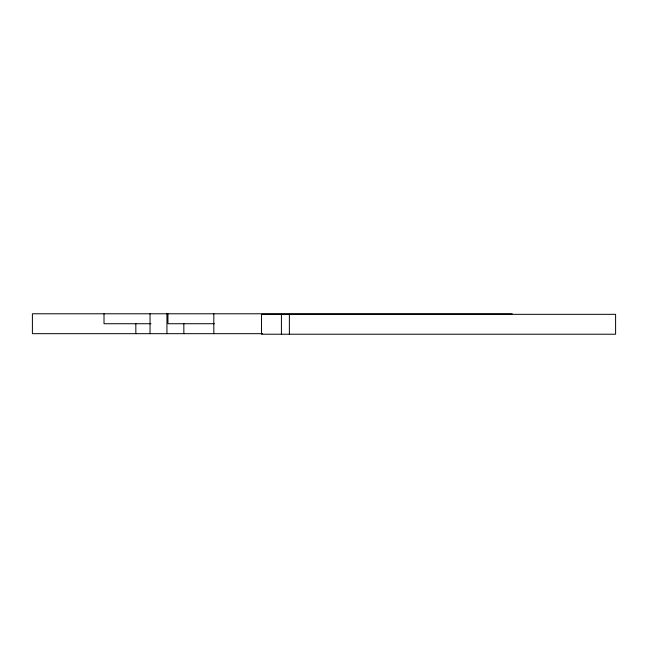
<?xml version="1.0" encoding="UTF-8"?>
<svg xmlns="http://www.w3.org/2000/svg" width="648" height="648" viewBox="0 0 648 648"><rect width="100%" height="100%" fill="white"/><g stroke="black" fill="none" stroke-linecap="round" stroke-linejoin="round"><path stroke-width="0.97" d="M512.195 313.778L32.4 313.778L32.4 333.671L262.61 333.671M150.976 323.725L104.012 323.725L104.012 313.778M214.342 323.725L167.937 323.725L167.937 313.778M289.373 314.329L289.373 334.222M281.418 314.329L281.418 334.222M213.816 313.778L213.816 333.671M183.846 323.725L183.846 333.671M166.941 313.778L166.941 333.671M150.036 313.778L150.036 333.671M135.837 323.725L135.837 333.671M615.6 314.329L261.525 314.329L261.525 334.222L615.6 334.222L615.6 314.329"/></g></svg>
